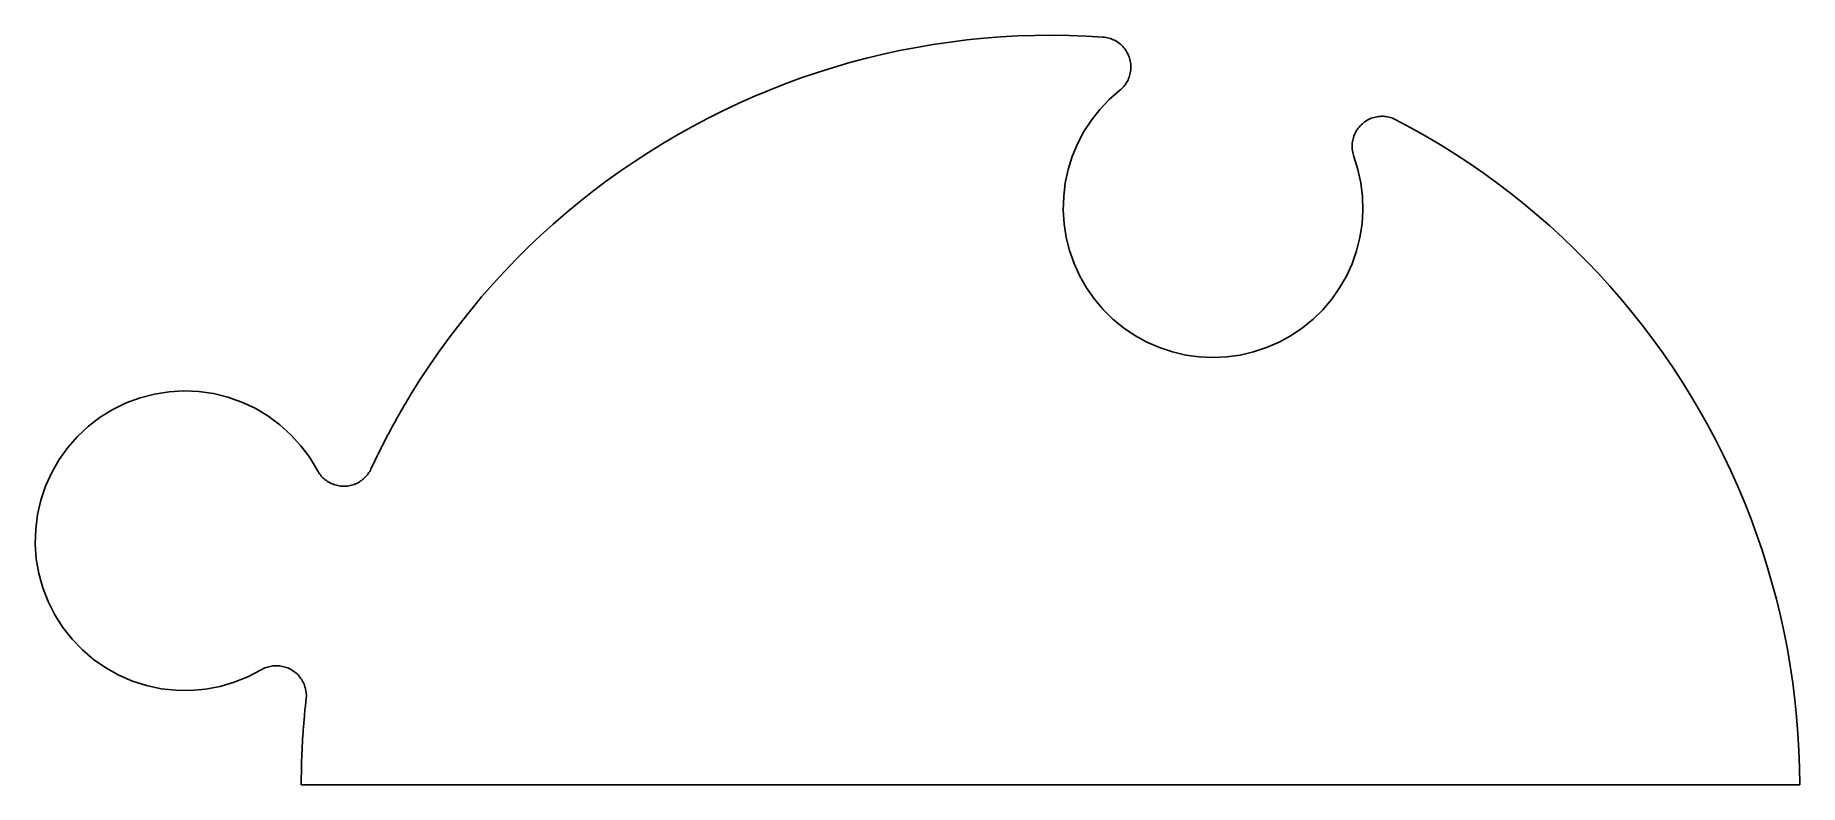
# Model space of a CAD drawing. Header units: metres. Extents: x 1.43 to 3.2, y 0 to 0.75.
import ezdxf

# ---------------------------------------------------------------- set-up
doc = ezdxf.new("R2010")
doc.units = ezdxf.units.M

msp = doc.modelspace()

# ---------------------------------------------------------------- linework, layer by layer
at = {"layer": 'Polygon'}
for p, q in [((2.349, 0.7432), (2.3321, 0.7408)), ((2.3659, 0.7453), (2.349, 0.7432)), ((2.3829, 0.747), (2.3659, 0.7453)), ((2.3999, 0.7484), (2.3829, 0.747)), ((2.4169, 0.7493), (2.3999, 0.7484)), ((2.434, 0.7498), (2.4169, 0.7493)), ((2.451, 0.75), (2.434, 0.7498)), ((2.4681, 0.7498), (2.451, 0.75)), ((2.4851, 0.7492), (2.4681, 0.7498)), ((2.5021, 0.7481), (2.4851, 0.7492)), ((2.5036, 0.748), (2.5021, 0.7481)), ((2.5051, 0.7478), (2.5036, 0.748)), ((2.5066, 0.7475), (2.5051, 0.7478)), ((2.508, 0.7471), (2.5066, 0.7475)), ((2.5095, 0.7467), (2.508, 0.7471)), ((2.5109, 0.7462), (2.5095, 0.7467)), ((2.5123, 0.7456), (2.5109, 0.7462)), ((2.5136, 0.745), (2.5123, 0.7456)), ((2.5149, 0.7443), (2.5136, 0.745)), ((2.5162, 0.7435), (2.5149, 0.7443)), ((2.5175, 0.7426), (2.5162, 0.7435)), ((2.5187, 0.7417), (2.5175, 0.7426)), ((2.2653, 0.727), (2.2488, 0.7227)), ((2.2819, 0.731), (2.2653, 0.727)), ((2.2985, 0.7347), (2.2819, 0.731)), ((2.3153, 0.7379), (2.2985, 0.7347)), ((2.3321, 0.7408), (2.3153, 0.7379)), ((2.5198, 0.7408), (2.5187, 0.7417)), ((2.5209, 0.7398), (2.5198, 0.7408)), ((2.522, 0.7387), (2.5209, 0.7398)), ((2.523, 0.7376), (2.522, 0.7387)), ((2.5239, 0.7364), (2.523, 0.7376)), ((2.5248, 0.7352), (2.5239, 0.7364)), ((2.5256, 0.7339), (2.5248, 0.7352)), ((2.5263, 0.7326), (2.5256, 0.7339)), ((2.527, 0.7313), (2.5263, 0.7326)), ((2.5276, 0.7299), (2.527, 0.7313)), ((2.5282, 0.7286), (2.5276, 0.7299)), ((2.5287, 0.7271), (2.5282, 0.7286)), ((2.5291, 0.7257), (2.5287, 0.7271)), ((2.5294, 0.7242), (2.5291, 0.7257)), ((2.5297, 0.7228), (2.5294, 0.7242)), ((2.2, 0.7073), (2.184, 0.7014)), ((2.2162, 0.7128), (2.2, 0.7073)), ((2.2324, 0.7179), (2.2162, 0.7128)), ((2.2488, 0.7227), (2.2324, 0.7179)), ((2.5271, 0.7052), (2.5277, 0.7066)), ((2.5277, 0.7066), (2.5282, 0.708)), ((2.5282, 0.708), (2.5287, 0.7094)), ((2.5287, 0.7094), (2.5291, 0.7109)), ((2.5291, 0.7109), (2.5294, 0.7123)), ((2.5294, 0.7123), (2.5297, 0.7138)), ((2.5299, 0.7213), (2.5297, 0.7228)), ((2.5297, 0.7138), (2.5299, 0.7153)), ((2.53, 0.7198), (2.5299, 0.7213)), ((2.5299, 0.7153), (2.53, 0.7168)), ((2.53, 0.7183), (2.53, 0.7198)), ((2.53, 0.7168), (2.53, 0.7183)), ((2.1681, 0.6952), (2.1524, 0.6886)), ((2.184, 0.7014), (2.1681, 0.6952)), ((2.5187, 0.6948), (2.5084, 0.6857)), ((2.5187, 0.6948), (2.5199, 0.6957)), ((2.5199, 0.6957), (2.521, 0.6968)), ((2.521, 0.6968), (2.522, 0.6978)), ((2.522, 0.6978), (2.523, 0.6989)), ((2.523, 0.6989), (2.524, 0.7001)), ((2.524, 0.7001), (2.5248, 0.7013)), ((2.5248, 0.7013), (2.5256, 0.7026)), ((2.5256, 0.7026), (2.5264, 0.7039)), ((2.5264, 0.7039), (2.5271, 0.7052)), ((2.1214, 0.6744), (2.1061, 0.6668)), ((2.1368, 0.6817), (2.1214, 0.6744)), ((2.1524, 0.6886), (2.1368, 0.6817)), ((2.499, 0.6758), (2.4905, 0.6651)), ((2.5084, 0.6857), (2.499, 0.6758)), ((2.0911, 0.6588), (2.0762, 0.6505)), ((2.1061, 0.6668), (2.0911, 0.6588)), ((2.483, 0.6536), (2.4766, 0.6415)), ((2.4905, 0.6651), (2.483, 0.6536)), ((2.7559, 0.6546), (2.7552, 0.6533)), ((2.7567, 0.6559), (2.7559, 0.6546)), ((2.7576, 0.6571), (2.7567, 0.6559)), ((2.7585, 0.6582), (2.7576, 0.6571)), ((2.7595, 0.6594), (2.7585, 0.6582)), ((2.7606, 0.6604), (2.7595, 0.6594)), ((2.7617, 0.6615), (2.7606, 0.6604)), ((2.7628, 0.6624), (2.7617, 0.6615)), ((2.764, 0.6633), (2.7628, 0.6624)), ((2.7653, 0.6642), (2.764, 0.6633)), ((2.7666, 0.6649), (2.7653, 0.6642)), ((2.7679, 0.6656), (2.7666, 0.6649)), ((2.7692, 0.6663), (2.7679, 0.6656)), ((2.7706, 0.6669), (2.7692, 0.6663)), ((2.772, 0.6674), (2.7706, 0.6669)), ((2.7735, 0.6678), (2.772, 0.6674)), ((2.7749, 0.6682), (2.7735, 0.6678)), ((2.7764, 0.6685), (2.7749, 0.6682)), ((2.7779, 0.6687), (2.7764, 0.6685)), ((2.7794, 0.6688), (2.7779, 0.6687)), ((2.7809, 0.6689), (2.7794, 0.6688)), ((2.7824, 0.6689), (2.7809, 0.6689)), ((2.7839, 0.6688), (2.7824, 0.6689)), ((2.7853, 0.6686), (2.7839, 0.6688)), ((2.7868, 0.6684), (2.7853, 0.6686)), ((2.7883, 0.6681), (2.7868, 0.6684)), ((2.7897, 0.6677), (2.7883, 0.6681)), ((2.7912, 0.6673), (2.7897, 0.6677)), ((2.7926, 0.6668), (2.7912, 0.6673)), ((2.794, 0.6662), (2.7926, 0.6668)), ((2.7953, 0.6655), (2.794, 0.6662)), ((2.8103, 0.6575), (2.7953, 0.6655)), ((2.8252, 0.6491), (2.8103, 0.6575)), ((2.0615, 0.6418), (2.047, 0.6328)), ((2.0762, 0.6505), (2.0615, 0.6418)), ((2.4766, 0.6415), (2.4713, 0.6288)), ((2.7516, 0.6419), (2.7515, 0.6404)), ((2.7515, 0.6404), (2.7515, 0.6389)), ((2.7515, 0.6389), (2.7515, 0.6374)), ((2.7515, 0.6374), (2.7516, 0.636)), ((2.7518, 0.6434), (2.7516, 0.6419)), ((2.7516, 0.636), (2.7518, 0.6345)), ((2.7521, 0.6449), (2.7518, 0.6434)), ((2.7524, 0.6464), (2.7521, 0.6449)), ((2.7528, 0.6478), (2.7524, 0.6464)), ((2.7533, 0.6492), (2.7528, 0.6478)), ((2.7539, 0.6506), (2.7533, 0.6492)), ((2.7545, 0.652), (2.7539, 0.6506)), ((2.7552, 0.6533), (2.7545, 0.652)), ((2.8399, 0.6404), (2.8252, 0.6491)), ((2.8543, 0.6314), (2.8399, 0.6404)), ((2.0327, 0.6235), (2.0186, 0.6139)), ((2.047, 0.6328), (2.0327, 0.6235)), ((2.4713, 0.6288), (2.4672, 0.6157)), ((2.7518, 0.6345), (2.7521, 0.633)), ((2.7521, 0.633), (2.7524, 0.6315)), ((2.7524, 0.6315), (2.7528, 0.6301)), ((2.7528, 0.6301), (2.7533, 0.6287)), ((2.7573, 0.6156), (2.7533, 0.6287)), ((2.8686, 0.622), (2.8543, 0.6314)), ((2.8826, 0.6123), (2.8686, 0.622)), ((2.0048, 0.6039), (1.9912, 0.5937)), ((2.0186, 0.6139), (2.0048, 0.6039)), ((2.4643, 0.6023), (2.4627, 0.5887)), ((2.4672, 0.6157), (2.4643, 0.6023)), ((2.7602, 0.6022), (2.7573, 0.6156)), ((2.7619, 0.5886), (2.7602, 0.6022)), ((2.8964, 0.6023), (2.8826, 0.6123)), ((2.91, 0.592), (2.8964, 0.6023)), ((1.9778, 0.5831), (1.9646, 0.5722)), ((1.9912, 0.5937), (1.9778, 0.5831)), ((2.4627, 0.5887), (2.4623, 0.575)), ((2.7622, 0.5749), (2.7619, 0.5886)), ((2.9233, 0.5813), (2.91, 0.592)), ((1.9646, 0.5722), (1.9517, 0.561)), ((2.4623, 0.575), (2.4631, 0.5614)), ((2.7614, 0.5612), (2.7622, 0.5749)), ((2.9364, 0.5704), (2.9233, 0.5813)), ((2.9493, 0.5592), (2.9364, 0.5704)), ((1.9391, 0.5496), (1.9268, 0.5378)), ((1.9517, 0.561), (1.9391, 0.5496)), ((2.4631, 0.5614), (2.4652, 0.5478)), ((2.4652, 0.5478), (2.4686, 0.5345)), ((2.7559, 0.5344), (2.7593, 0.5477)), ((2.7593, 0.5477), (2.7614, 0.5612)), ((2.9619, 0.5477), (2.9493, 0.5592)), ((2.9742, 0.5359), (2.9619, 0.5477)), ((1.9268, 0.5378), (1.9147, 0.5258)), ((2.4686, 0.5345), (2.4731, 0.5216)), ((2.7514, 0.5214), (2.7559, 0.5344)), ((2.9862, 0.5238), (2.9742, 0.5359)), ((1.9028, 0.5135), (1.8913, 0.5009)), ((1.9147, 0.5258), (1.9028, 0.5135)), ((2.4731, 0.5216), (2.4788, 0.5091)), ((2.7457, 0.509), (2.7514, 0.5214)), ((2.998, 0.5115), (2.9862, 0.5238)), ((1.8913, 0.5009), (1.8801, 0.4881)), ((2.4788, 0.5091), (2.4856, 0.4972)), ((2.4856, 0.4972), (2.4934, 0.486)), ((2.731, 0.4858), (2.7389, 0.4971)), ((2.7389, 0.4971), (2.7457, 0.509)), ((3.0095, 0.4989), (2.998, 0.5115)), ((3.0207, 0.486), (3.0095, 0.4989)), ((1.8801, 0.4881), (1.8691, 0.475)), ((2.4934, 0.486), (2.5023, 0.4755)), ((2.7221, 0.4754), (2.731, 0.4858)), ((3.0316, 0.4729), (3.0207, 0.486)), ((1.8585, 0.4617), (1.8481, 0.4482)), ((1.8691, 0.475), (1.8585, 0.4617)), ((2.5023, 0.4755), (2.512, 0.4659)), ((2.512, 0.4659), (2.5226, 0.4572)), ((2.7018, 0.4571), (2.7124, 0.4658)), ((2.7124, 0.4658), (2.7221, 0.4754)), ((3.0422, 0.4595), (3.0316, 0.4729)), ((3.0525, 0.4459), (3.0422, 0.4595)), ((1.8481, 0.4482), (1.8381, 0.4344)), ((2.5226, 0.4572), (2.534, 0.4495)), ((2.534, 0.4495), (2.546, 0.4429)), ((2.546, 0.4429), (2.5586, 0.4374)), ((2.6658, 0.4374), (2.6784, 0.4429)), ((2.6784, 0.4429), (2.6904, 0.4495)), ((2.6904, 0.4495), (2.7018, 0.4571)), ((3.0625, 0.4321), (3.0525, 0.4459)), ((1.8381, 0.4344), (1.8284, 0.4204)), ((2.5586, 0.4374), (2.5716, 0.4331)), ((2.5716, 0.4331), (2.5849, 0.43)), ((2.5849, 0.43), (2.5985, 0.4281)), ((2.5985, 0.4281), (2.6122, 0.4275)), ((2.6122, 0.4275), (2.6259, 0.4281)), ((2.6259, 0.4281), (2.6395, 0.43)), ((2.6395, 0.43), (2.6528, 0.4331)), ((2.6528, 0.4331), (2.6658, 0.4374)), ((3.0722, 0.4181), (3.0625, 0.4321)), ((1.8284, 0.4204), (1.819, 0.4061)), ((3.0815, 0.4038), (3.0722, 0.4181)), ((1.5525, 0.391), (1.5382, 0.3872)), ((1.5672, 0.3933), (1.5525, 0.391)), ((1.582, 0.3942), (1.5672, 0.3933)), ((1.5969, 0.3935), (1.582, 0.3942)), ((1.6116, 0.3915), (1.5969, 0.3935)), ((1.626, 0.3879), (1.6116, 0.3915)), ((1.808, 0.3886), (1.8071, 0.3871)), ((1.809, 0.3901), (1.808, 0.3886)), ((1.8099, 0.3917), (1.809, 0.3901)), ((1.819, 0.4061), (1.8099, 0.3917)), ((3.0905, 0.3893), (3.0815, 0.4038)), ((3.0992, 0.3746), (3.0905, 0.3893)), ((1.5109, 0.3755), (1.4982, 0.3677)), ((1.5242, 0.3821), (1.5109, 0.3755)), ((1.5382, 0.3872), (1.5242, 0.3821)), ((1.64, 0.383), (1.626, 0.3879)), ((1.6535, 0.3767), (1.64, 0.383)), ((1.6662, 0.3691), (1.6535, 0.3767)), ((1.7981, 0.3717), (1.7972, 0.3701)), ((1.7989, 0.3732), (1.7981, 0.3717)), ((1.7998, 0.3748), (1.7989, 0.3732)), ((1.8007, 0.3763), (1.7998, 0.3748)), ((1.8016, 0.3779), (1.8007, 0.3763)), ((1.8025, 0.3794), (1.8016, 0.3779)), ((1.8034, 0.3809), (1.8025, 0.3794)), ((1.8044, 0.3825), (1.8034, 0.3809)), ((1.8053, 0.384), (1.8044, 0.3825)), ((1.8062, 0.3856), (1.8053, 0.384)), ((1.8071, 0.3871), (1.8062, 0.3856)), ((3.1076, 0.3598), (3.0992, 0.3746)), ((1.4864, 0.3587), (1.4756, 0.3486)), ((1.4982, 0.3677), (1.4864, 0.3587)), ((1.6782, 0.3603), (1.6662, 0.3691)), ((1.6892, 0.3503), (1.6782, 0.3603)), ((1.7885, 0.3545), (1.7877, 0.3529)), ((1.7894, 0.356), (1.7885, 0.3545)), ((1.7902, 0.3576), (1.7894, 0.356)), ((1.7911, 0.3592), (1.7902, 0.3576)), ((1.7919, 0.3607), (1.7911, 0.3592)), ((1.7928, 0.3623), (1.7919, 0.3607)), ((1.7937, 0.3639), (1.7928, 0.3623)), ((1.7945, 0.3654), (1.7937, 0.3639)), ((1.7954, 0.367), (1.7945, 0.3654)), ((1.7963, 0.3686), (1.7954, 0.367)), ((1.7972, 0.3701), (1.7963, 0.3686)), ((3.1156, 0.3447), (3.1076, 0.3598)), ((1.4658, 0.3374), (1.4571, 0.3254)), ((1.4756, 0.3486), (1.4658, 0.3374)), ((1.6992, 0.3393), (1.6892, 0.3503)), ((1.708, 0.3274), (1.6992, 0.3393)), ((1.7795, 0.337), (1.7787, 0.3354)), ((1.7803, 0.3386), (1.7795, 0.337)), ((1.7811, 0.3402), (1.7803, 0.3386)), ((1.7819, 0.3418), (1.7811, 0.3402)), ((1.7827, 0.3434), (1.7819, 0.3418)), ((1.7835, 0.345), (1.7827, 0.3434)), ((1.7844, 0.3466), (1.7835, 0.345)), ((1.7852, 0.3481), (1.7844, 0.3466)), ((1.786, 0.3497), (1.7852, 0.3481)), ((1.7869, 0.3513), (1.786, 0.3497)), ((1.7877, 0.3529), (1.7869, 0.3513)), ((3.1232, 0.3295), (3.1156, 0.3447)), ((1.4571, 0.3254), (1.4497, 0.3125)), ((1.7157, 0.3146), (1.708, 0.3274)), ((1.7709, 0.3193), (1.7701, 0.3177)), ((1.7716, 0.3209), (1.7709, 0.3193)), ((1.7724, 0.3226), (1.7716, 0.3209)), ((1.7732, 0.3242), (1.7724, 0.3226)), ((1.7739, 0.3258), (1.7732, 0.3242)), ((1.7747, 0.3274), (1.7739, 0.3258)), ((1.7755, 0.329), (1.7747, 0.3274)), ((1.7763, 0.3306), (1.7755, 0.329)), ((1.7771, 0.3322), (1.7763, 0.3306)), ((1.7779, 0.3338), (1.7771, 0.3322)), ((1.7787, 0.3354), (1.7779, 0.3338)), ((3.1306, 0.3141), (3.1232, 0.3295)), ((1.4497, 0.3125), (1.4436, 0.2989)), ((1.7163, 0.3134), (1.7157, 0.3146)), ((1.7171, 0.3122), (1.7163, 0.3134)), ((1.7179, 0.3111), (1.7171, 0.3122)), ((1.7187, 0.31), (1.7179, 0.3111)), ((1.7196, 0.3089), (1.7187, 0.31)), ((1.7205, 0.3079), (1.7196, 0.3089)), ((1.7215, 0.3069), (1.7205, 0.3079)), ((1.7225, 0.306), (1.7215, 0.3069)), ((1.7236, 0.3051), (1.7225, 0.306)), ((1.7247, 0.3043), (1.7236, 0.3051)), ((1.7259, 0.3035), (1.7247, 0.3043)), ((1.727, 0.3028), (1.7259, 0.3035)), ((1.7283, 0.3021), (1.727, 0.3028)), ((1.7295, 0.3015), (1.7283, 0.3021)), ((1.7308, 0.301), (1.7295, 0.3015)), ((1.7321, 0.3005), (1.7308, 0.301)), ((1.7334, 0.3), (1.7321, 0.3005)), ((1.7524, 0.3005), (1.7511, 0.3001)), ((1.7537, 0.3011), (1.7524, 0.3005)), ((1.755, 0.3016), (1.7537, 0.3011)), ((1.7562, 0.3022), (1.755, 0.3016)), ((1.7574, 0.3029), (1.7562, 0.3022)), ((1.7586, 0.3037), (1.7574, 0.3029)), ((1.7598, 0.3044), (1.7586, 0.3037)), ((1.7609, 0.3053), (1.7598, 0.3044)), ((1.7619, 0.3062), (1.7609, 0.3053)), ((1.7629, 0.3071), (1.7619, 0.3062)), ((1.7639, 0.3081), (1.7629, 0.3071)), ((1.7648, 0.3091), (1.7639, 0.3081)), ((1.7657, 0.3102), (1.7648, 0.3091)), ((1.7666, 0.3113), (1.7657, 0.3102)), ((1.7673, 0.3124), (1.7666, 0.3113)), ((1.7681, 0.3136), (1.7673, 0.3124)), ((1.7687, 0.3148), (1.7681, 0.3136)), ((1.7693, 0.3161), (1.7687, 0.3148)), ((1.7701, 0.3177), (1.7693, 0.3161)), ((3.1375, 0.2985), (3.1306, 0.3141)), ((1.4389, 0.2849), (1.4356, 0.2704)), ((1.4436, 0.2989), (1.4389, 0.2849)), ((1.7347, 0.2997), (1.7334, 0.3)), ((1.7361, 0.2993), (1.7347, 0.2997)), ((1.7374, 0.2991), (1.7361, 0.2993)), ((1.7388, 0.2989), (1.7374, 0.2991)), ((1.7402, 0.2988), (1.7388, 0.2989)), ((1.7416, 0.2987), (1.7402, 0.2988)), ((1.743, 0.2987), (1.7416, 0.2987)), ((1.7443, 0.2988), (1.743, 0.2987)), ((1.7457, 0.2989), (1.7443, 0.2988)), ((1.7471, 0.2991), (1.7457, 0.2989)), ((1.7484, 0.2994), (1.7471, 0.2991)), ((1.7498, 0.2997), (1.7484, 0.2994)), ((1.7511, 0.3001), (1.7498, 0.2997)), ((3.1441, 0.2828), (3.1375, 0.2985)), ((3.1504, 0.2669), (3.1441, 0.2828)), ((1.4356, 0.2704), (1.4337, 0.2556)), ((3.1563, 0.2509), (3.1504, 0.2669)), ((1.4337, 0.2556), (1.4333, 0.2408)), ((3.1618, 0.2348), (3.1563, 0.2509)), ((1.4333, 0.2408), (1.4343, 0.226)), ((3.167, 0.2185), (3.1618, 0.2348)), ((1.4343, 0.226), (1.4369, 0.2113)), ((3.1717, 0.2021), (3.167, 0.2185)), ((1.4369, 0.2113), (1.4408, 0.197)), ((1.4408, 0.197), (1.4462, 0.1832)), ((3.1761, 0.1857), (3.1717, 0.2021)), ((1.4462, 0.1832), (1.4529, 0.1699)), ((3.1802, 0.1691), (3.1761, 0.1857)), ((1.4529, 0.1699), (1.4609, 0.1574)), ((3.1838, 0.1524), (3.1802, 0.1691)), ((1.4609, 0.1574), (1.4701, 0.1457)), ((1.4701, 0.1457), (1.4804, 0.135)), ((3.1871, 0.1357), (3.1838, 0.1524)), ((1.4804, 0.135), (1.4917, 0.1254)), ((1.4917, 0.1254), (1.5039, 0.1169)), ((3.19, 0.1189), (3.1871, 0.1357)), ((1.5039, 0.1169), (1.5169, 0.1097)), ((1.5169, 0.1097), (1.5305, 0.1037)), ((1.6324, 0.1025), (1.6462, 0.108)), ((1.6462, 0.108), (1.6594, 0.1149)), ((1.6594, 0.1149), (1.6606, 0.1156)), ((1.6606, 0.1156), (1.6618, 0.1162)), ((1.6618, 0.1162), (1.6631, 0.1168)), ((1.6631, 0.1168), (1.6644, 0.1173)), ((1.6644, 0.1173), (1.6657, 0.1177)), ((1.6657, 0.1177), (1.667, 0.1181)), ((1.667, 0.1181), (1.6684, 0.1184)), ((1.6684, 0.1184), (1.6697, 0.1187)), ((1.6697, 0.1187), (1.6711, 0.1189)), ((1.6711, 0.1189), (1.6725, 0.119)), ((1.6725, 0.119), (1.6739, 0.1191)), ((1.6739, 0.1191), (1.6753, 0.1191)), ((1.6753, 0.1191), (1.6766, 0.119)), ((1.6766, 0.119), (1.678, 0.1189)), ((1.678, 0.1189), (1.6794, 0.1187)), ((1.6794, 0.1187), (1.6808, 0.1184)), ((1.6808, 0.1184), (1.6821, 0.1181)), ((1.6821, 0.1181), (1.6834, 0.1177)), ((1.6834, 0.1177), (1.6848, 0.1173)), ((1.6848, 0.1173), (1.686, 0.1168)), ((1.686, 0.1168), (1.6873, 0.1162)), ((1.6873, 0.1162), (1.6886, 0.1156)), ((1.6886, 0.1156), (1.6898, 0.1149)), ((1.6898, 0.1149), (1.6909, 0.1142)), ((1.6909, 0.1142), (1.6921, 0.1134)), ((1.6921, 0.1134), (1.6932, 0.1126)), ((1.6932, 0.1126), (1.6943, 0.1117)), ((1.6943, 0.1117), (1.6953, 0.1108)), ((1.6953, 0.1108), (1.6963, 0.1098)), ((1.6963, 0.1098), (1.6972, 0.1088)), ((1.6972, 0.1088), (1.6981, 0.1077)), ((1.6981, 0.1077), (1.6989, 0.1066)), ((1.6989, 0.1066), (1.6997, 0.1055)), ((3.1925, 0.102), (3.19, 0.1189)), ((1.5305, 0.1037), (1.5446, 0.0992)), ((1.5446, 0.0992), (1.5592, 0.0961)), ((1.5592, 0.0961), (1.5739, 0.0945)), ((1.5739, 0.0945), (1.5888, 0.0943)), ((1.5888, 0.0943), (1.6036, 0.0955)), ((1.6036, 0.0955), (1.6182, 0.0983)), ((1.6182, 0.0983), (1.6324, 0.1025)), ((1.6997, 0.1055), (1.7004, 0.1043)), ((1.7004, 0.1043), (1.7011, 0.1031)), ((1.7011, 0.1031), (1.7017, 0.1018)), ((1.7017, 0.1018), (1.7023, 0.1006)), ((1.7023, 0.1006), (1.7028, 0.0993)), ((1.7028, 0.0993), (1.7032, 0.098)), ((1.7032, 0.098), (1.7036, 0.0966)), ((1.7036, 0.0966), (1.7039, 0.0953)), ((1.7039, 0.0953), (1.7042, 0.0939)), ((1.7042, 0.0939), (1.7044, 0.0926)), ((1.7044, 0.0926), (1.7045, 0.0912)), ((1.7045, 0.0912), (1.7046, 0.0898)), ((1.7046, 0.0884), (1.7045, 0.087)), ((1.7046, 0.0898), (1.7046, 0.0884)), ((3.1946, 0.0851), (3.1925, 0.102)), ((1.7029, 0.0714), (1.7027, 0.0696)), ((1.7031, 0.0732), (1.7029, 0.0714)), ((1.7032, 0.075), (1.7031, 0.0732)), ((1.7034, 0.0768), (1.7032, 0.075)), ((1.7036, 0.0785), (1.7034, 0.0768)), ((1.7038, 0.0803), (1.7036, 0.0785)), ((1.704, 0.0821), (1.7038, 0.0803)), ((1.7042, 0.0839), (1.704, 0.0821)), ((1.7044, 0.0856), (1.7042, 0.0839)), ((1.7045, 0.087), (1.7044, 0.0856)), ((3.1964, 0.0681), (3.1946, 0.0851)), ((1.7014, 0.0536), (1.7013, 0.0518)), ((1.7015, 0.0554), (1.7014, 0.0536)), ((1.7017, 0.0572), (1.7015, 0.0554)), ((1.7018, 0.0589), (1.7017, 0.0572)), ((1.702, 0.0607), (1.7018, 0.0589)), ((1.7021, 0.0625), (1.702, 0.0607)), ((1.7023, 0.0643), (1.7021, 0.0625)), ((1.7024, 0.0661), (1.7023, 0.0643)), ((1.7026, 0.0679), (1.7024, 0.0661)), ((1.7027, 0.0696), (1.7026, 0.0679)), ((3.1977, 0.0511), (3.1964, 0.0681)), ((1.7004, 0.0375), (1.7003, 0.0357)), ((1.7003, 0.0357), (1.7003, 0.034)), ((1.7005, 0.0393), (1.7004, 0.0375)), ((1.7006, 0.0411), (1.7005, 0.0393)), ((1.7007, 0.0429), (1.7006, 0.0411)), ((1.7008, 0.0447), (1.7007, 0.0429)), ((1.7009, 0.0465), (1.7008, 0.0447)), ((1.701, 0.0482), (1.7009, 0.0465)), ((1.7012, 0.05), (1.701, 0.0482)), ((1.7013, 0.0518), (1.7012, 0.05)), ((3.1987, 0.0341), (3.1977, 0.0511)), ((1.6998, 0.0215), (1.6997, 0.0197)), ((1.6997, 0.0197), (1.6997, 0.0179)), ((1.6997, 0.0179), (1.6997, 0.0161)), ((1.6999, 0.025), (1.6998, 0.0232)), ((1.6998, 0.0232), (1.6998, 0.0215)), ((1.7, 0.0268), (1.6999, 0.025)), ((1.7001, 0.0304), (1.7, 0.0286)), ((1.7, 0.0286), (1.7, 0.0268)), ((1.7002, 0.0322), (1.7001, 0.0304)), ((1.7003, 0.034), (1.7002, 0.0322)), ((3.1993, 0.0171), (3.1987, 0.0341)), ((1.6996, 0.0107), (1.6995, 0.0089)), ((1.6995, 0.0089), (1.6995, 0.0072)), ((1.6995, 0.0072), (1.6995, 0.0054)), ((1.6995, 0.0054), (1.6995, 0.0036)), ((1.6995, 0.0036), (1.6995, 0.0018)), ((1.6995, 0.0018), (1.6995, 0)), ((3.1995, 0), (1.6995, 0)), ((1.6997, 0.0161), (1.6996, 0.0143)), ((1.6996, 0.0143), (1.6996, 0.0125)), ((1.6996, 0.0125), (1.6996, 0.0107)), ((3.1995, 0), (3.1993, 0.0171))]:
    msp.add_line(p, q, dxfattribs=at)

doc.saveas('drawing.dxf')
